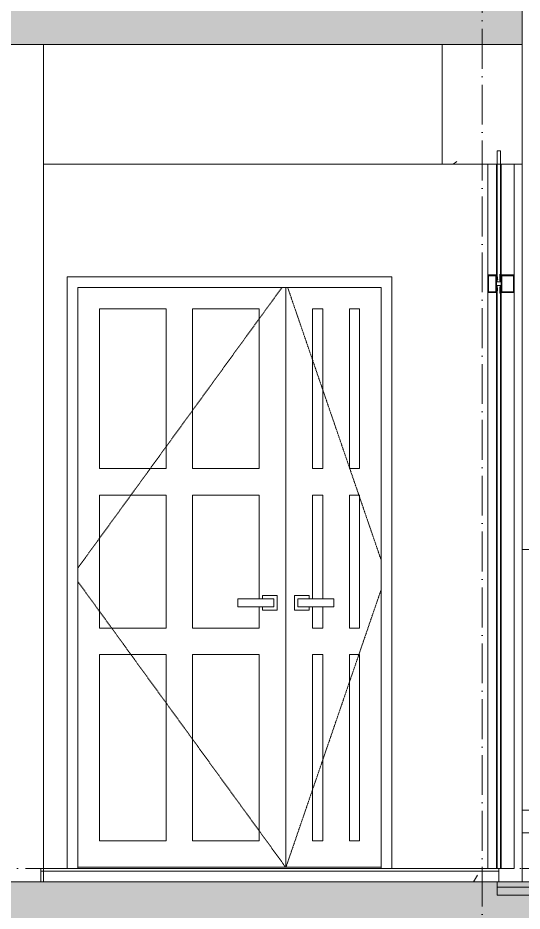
# Model space of a CAD drawing. Header units: millimetres. Extents: x -7075 to 54747, y -13937 to 93540.
# Drawn here: x 9704 to 11600, y 18440 to 21800 of the extents above; entities that cross this region are included whole.
import ezdxf

# ---------------------------------------------------------------- set-up
doc = ezdxf.new("R2010")
doc.units = ezdxf.units.MM
doc.linetypes.add('Dash 1_16_', pattern=[3.175, 1.5875, -1.5875])
doc.linetypes.add('Grid Line', pattern=[4.2, 3, -0.6, 0, -0.6])
for name, color, linetype, lineweight in [('A-DETL-GENF', 31, 'Continuous', 5), ('A-DOOR', 31, 'Continuous', 5), ('A-FLOR-MCUT', 3, 'Continuous', 9), ('A-GLAZ-CWMG', 55, 'Continuous', 5), ('CUA', 31, 'Continuous', 9), ('KINH', 152, 'Continuous', 5), ('NET CAT', 3, 'Continuous', 5), ('NET CATConcrete', 3, 'Continuous', 5), ('NET THAY 1', 41, 'Continuous', 5), ('NET-CAT', 3, 'Continuous', 15), ('NET-THAY', 2, 'Continuous', 9), ('TRUC', 225, 'Continuous', 5)]:
    doc.layers.add(name, color=color, linetype=linetype, lineweight=lineweight)

# ---------------------------------------------------------------- blocks, each defined once
blk = doc.blocks.new('System Panel - Glazed-1983221-A-A')
at = {"layer": 'KINH', "lineweight": 9}
for p, q in [((11518.1, 20793.3), (11506.1, 20793.3)), ((11506.1, 20793.3), (11506.1, 18600)), ((11518.1, 20778.6), (11518.1, 20793.3)), ((11518.1, 18600), (11518.1, 20772)), ((11506.1, 18600), (11518.1, 18600))]:
    blk.add_line(p, q, dxfattribs=at)
blk = doc.blocks.new('System Panel - Glazed-1983302-A-A')
at = {"layer": 'KINH', "lineweight": 9}
for p, q in [((11518.1, 21300), (11506.1, 21300)), ((11506.1, 21300), (11506.1, 20806.7)), ((11518.1, 20828), (11518.1, 21300)), ((11506.1, 20806.7), (11518.1, 20806.7)), ((11518.1, 20806.7), (11518.1, 20821.4))]:
    blk.add_line(p, q, dxfattribs=at)
blk = doc.blocks.new('Railing - Railing-1506751-A-A')
at = {"layer": 'NET THAY 1'}
for p, q in [((21689.9, 18735), (11599.9, 18735)), ((21689.9, 18600), (11599.9, 18600))]:
    blk.add_line(p, q, dxfattribs=at)
blk = doc.blocks.new('Top Rail Type - Top Rail_Internal_-1506752-A-A')
at = {"layer": 'NET THAY 1'}
for p, q in [((11599.9, 19800), (11683.9, 19800)), ((11599.9, 18820), (13612.9, 18820))]:
    blk.add_line(p, q, dxfattribs=at)
blk = doc.blocks.new('CUA VAO CAN HO - Type 1-1365942-A-A')
at = {"layer": 'A-DOOR'}
for p, q in [((10710.9, 20786), (10710.9, 18605)), ((10711.9, 20786), (10711.9, 18605)), ((10010.9, 20105), (10010.9, 20705)), ((10010.9, 20705), (10260.9, 20705)), ((10260.9, 20705), (10260.9, 20105)), ((10360.9, 20105), (10360.9, 20705)), ((10360.9, 20705), (10610.9, 20705)), ((10610.9, 20705), (10610.9, 20105)), ((10811.9, 20105), (10811.9, 20705)), ((10811.9, 20705), (10850.4, 20705)), ((10850.4, 20705), (10850.4, 20105)), ((10950.4, 20105), (10950.4, 20705)), ((10950.4, 20705), (10988.9, 20705)), ((10988.9, 20705), (10988.9, 20105)), ((10260.9, 20105), (10010.9, 20105)), ((10610.9, 20105), (10360.9, 20105)), ((10850.4, 20105), (10811.9, 20105)), ((10988.9, 20105), (10950.4, 20105)), ((10010.9, 19505), (10010.9, 20005)), ((10010.9, 20005), (10260.9, 20005)), ((10260.9, 20005), (10260.9, 19505)), ((10360.9, 19505), (10360.9, 20005)), ((10360.9, 20005), (10610.9, 20005)), ((10610.9, 20005), (10610.9, 19615)), ((10811.9, 19615), (10811.9, 20005)), ((10811.9, 20005), (10850.4, 20005)), ((10850.4, 20005), (10850.4, 19615)), ((10950.4, 19505), (10950.4, 20005)), ((10950.4, 20005), (10988.9, 20005)), ((10988.9, 20005), (10988.9, 19505)), ((10610.9, 19585), (10610.9, 19505)), ((10811.9, 19505), (10811.9, 19585)), ((10850.4, 19585), (10850.4, 19505)), ((10260.9, 19505), (10010.9, 19505)), ((10610.9, 19505), (10360.9, 19505)), ((10850.4, 19505), (10811.9, 19505)), ((10988.9, 19505), (10950.4, 19505)), ((10010.9, 18705), (10010.9, 19405)), ((10010.9, 19405), (10260.9, 19405)), ((10260.9, 19405), (10260.9, 18705)), ((10360.9, 18705), (10360.9, 19405)), ((10360.9, 19405), (10610.9, 19405)), ((10610.9, 19405), (10610.9, 18705)), ((10811.9, 18705), (10811.9, 19405)), ((10811.9, 19405), (10850.4, 19405)), ((10850.4, 19405), (10850.4, 18705)), ((10950.4, 18705), (10950.4, 19405)), ((10950.4, 19405), (10988.9, 19405)), ((10988.9, 19405), (10988.9, 18705)), ((10260.9, 18705), (10010.9, 18705)), ((10610.9, 18705), (10360.9, 18705)), ((10850.4, 18705), (10811.9, 18705)), ((10988.9, 18705), (10950.4, 18705)), ((10710.9, 18605), (9929.9, 18605)), ((10711.9, 18605), (11069.9, 18605))]:
    blk.add_line(p, q, dxfattribs=at)
at = {"layer": 'CUA', "lineweight": 5}
for p, q in [((11109.9, 20826), (9889.9, 20826)), ((9889.9, 20826), (9889.9, 18600)), ((11109.9, 20826), (11109.9, 18600)), ((9929.9, 20786), (9929.9, 18600)), ((9929.9, 20786), (11069.9, 20786)), ((11069.9, 20786), (11069.9, 18600)), ((10623.4, 19627.5), (10623.4, 19615)), ((10678.4, 19627.5), (10623.4, 19627.5)), ((10678.4, 19572.5), (10678.4, 19627.5)), ((10799.4, 19627.5), (10744.4, 19627.5)), ((10744.4, 19627.5), (10744.4, 19572.5)), ((10799.4, 19615), (10799.4, 19627.5)), ((10530.9, 19615), (10665.9, 19615)), ((10530.9, 19615), (10530.9, 19585)), ((10665.9, 19585), (10665.9, 19615)), ((10756.9, 19615), (10891.9, 19615)), ((10756.9, 19615), (10756.9, 19585)), ((10891.9, 19585), (10891.9, 19615)), ((10665.9, 19585), (10530.9, 19585)), ((10623.4, 19585), (10623.4, 19572.5)), ((10623.4, 19572.5), (10678.4, 19572.5)), ((10744.4, 19572.5), (10799.4, 19572.5)), ((10891.9, 19585), (10756.9, 19585)), ((10799.4, 19572.5), (10799.4, 19585))]:
    blk.add_line(p, q, dxfattribs=at)
at = {"layer": 'CUA', "linetype": 'Dash 1_16_', "lineweight": 5}
for p, q in [((10697.1, 20786), (9929.9, 19731.1)), ((10718.4, 20786), (11069.9, 19760.4)), ((9929.9, 19678.9), (10710.9, 18605)), ((11069.9, 19649.6), (10711.9, 18605))]:
    blk.add_line(p, q, dxfattribs=at)
blk = doc.blocks.new('Rectangular Mullion - MULION KHUNG NOI-1982294-A-A')
at = {"layer": 'A-DETL-GENF'}
blk.add_hatch(color=256, dxfattribs=at).paths.add_polyline_path([(42482.6, 2166.6), (42485.6, 2178.6), (42481.6, 2178.6)], flags=0)
at = {"layer": 'A-GLAZ-CWMG'}
blk.add_hatch(color=256, dxfattribs=at).paths.add_polyline_path([(42485.6, 2221.4), (42482.6, 2233.4), (42481.6, 2221.4)], flags=0)
at = {"layer": 'A-DETL-GENF'}
for p, q in [((42431.6, 2166.7), (42431.6, 2233.3)), ((42431.6, 2233.3), (42481.6, 2233.3)), ((42434.9, 2170), (42434.9, 2230)), ((42434.9, 2230), (42478.3, 2230)), ((42478.3, 2230), (42478.3, 2170)), ((42481.6, 2233.3), (42481.6, 2221.4)), ((42481.6, 2233.3), (42481.6, 2221.4)), ((42481.6, 2233.3), (42481.6, 2166.7)), ((42481.6, 2221.4), (42485.6, 2221.4)), ((42481.6, 2221.4), (42485.6, 2221.4)), ((42481.6, 2221.4), (42485.6, 2211.4)), ((42485.6, 2221.4), (42481.6, 2221.4)), ((42481.6, 2221.4), (42481.6, 2211.4)), ((42481.7, 2211.5), (42485.6, 2221.4)), ((42485.6, 2221.4), (42485.6, 2235.7)), ((42485.6, 2221.4), (42485.6, 2235.7)), ((42485.6, 2211.4), (42485.6, 2221.4)), ((42494.3, 2226.2), (42494.9, 2225.4)), ((42494.9, 2224.8), (42494.3, 2224.6)), ((42494.3, 2224.3), (42494.9, 2224)), ((42494.9, 2223.7), (42494.3, 2223.5)), ((42494.3, 2223.2), (42494.9, 2223)), ((42494.9, 2222.6), (42494.3, 2222.4)), ((42494.3, 2222.1), (42494.9, 2221.9)), ((42494.9, 2221.6), (42494.3, 2221.4)), ((42494.3, 2221), (42494.9, 2220.8)), ((42494.9, 2220.5), (42494.3, 2220.3)), ((42494.3, 2220), (42494.9, 2219.8)), ((42494.9, 2219.4), (42494.3, 2219.2)), ((42494.3, 2218.9), (42494.9, 2218.7)), ((42494.9, 2218.4), (42494.3, 2218.2)), ((42494.3, 2217.8), (42494.9, 2217.6)), ((42500.2, 2225.8), (42494.5, 2226.5)), ((42496, 2218.9), (42496, 2223.8)), ((42496.2, 2224), (42497, 2224)), ((42497, 2218.7), (42496.2, 2218.7)), ((42497.2, 2223.8), (42497.2, 2218.9)), ((42498.3, 2166.7), (42498.3, 2233.3)), ((42498.3, 2233.3), (42531.6, 2233.3)), ((42498.3, 2220.9), (42498.3, 2225)), ((42499, 2220.9), (42498.3, 2220.9)), ((42498.3, 2219.2), (42498.3, 2220.1)), ((42498.3, 2216.9), (42498.3, 2218.4)), ((42498.3, 2218.4), (42499, 2218.4)), ((42498.4, 2225.1), (42500.1, 2225.1)), ((42498.4, 2220.2), (42499.3, 2220.2)), ((42499.3, 2219.1), (42498.4, 2219.1)), ((42499.1, 2221.5), (42499.1, 2221)), ((42499.1, 2218.3), (42499.1, 2217.8)), ((42500.1, 2220.7), (42499.3, 2221.5)), ((42499.3, 2217.8), (42500.1, 2218.6)), ((42499.5, 2220.1), (42499.5, 2219.2)), ((42500.1, 2219.7), (42500.1, 2220.6)), ((42500.1, 2218.7), (42500.1, 2219.7)), ((42500.3, 2225.3), (42500.3, 2225.7)), ((42501.6, 2170), (42501.6, 2230)), ((42501.6, 2230), (42528.3, 2230)), ((42528.3, 2230), (42528.3, 2170)), ((42531.6, 2233.3), (42531.6, 2166.7)), ((42481.6, 2211.4), (42485.6, 2211.4)), ((42498.3, 2206.7), (42481.6, 2206.7)), ((42481.6, 2206.7), (42481.6, 2193.3)), ((42481.6, 2193.3), (42498.3, 2193.3)), ((42481.6, 2178.6), (42485.6, 2188.6)), ((42481.6, 2178.6), (42481.6, 2188.6)), ((42481.6, 2188.6), (42485.6, 2188.6)), ((42481.7, 2188.5), (42485.6, 2178.6)), ((42485.6, 2188.6), (42485.6, 2178.6)), ((42494.9, 2217.3), (42494, 2216.7)), ((42494.2, 2216.3), (42495.3, 2216.7)), ((42495.3, 2216.7), (42498.1, 2216.7)), ((42498.3, 2193.3), (42498.3, 2206.7)), ((42481.6, 2166.7), (42431.6, 2166.7)), ((42478.3, 2170), (42434.9, 2170)), ((42485.6, 2178.6), (42481.6, 2178.6)), ((42481.6, 2178.6), (42481.6, 2166.7)), ((42481.6, 2166.7), (42481.6, 2178.6)), ((42481.6, 2178.6), (42485.6, 2178.6)), ((42485.6, 2178.6), (42481.6, 2178.6)), ((42485.6, 2164.3), (42485.6, 2178.6)), ((42485.6, 2178.6), (42485.6, 2164.3)), ((42494.9, 2182.7), (42494, 2183.3)), ((42494.2, 2183.7), (42495.3, 2183.3)), ((42494.3, 2182.2), (42494.9, 2182.4)), ((42494.9, 2181.6), (42494.3, 2181.8)), ((42494.3, 2181.1), (42494.9, 2181.3)), ((42494.9, 2180.6), (42494.3, 2180.8)), ((42494.3, 2180), (42494.9, 2180.2)), ((42494.9, 2179.5), (42494.3, 2179.7)), ((42494.3, 2179), (42494.9, 2179.2)), ((42494.9, 2178.4), (42494.3, 2178.6)), ((42494.3, 2177.9), (42494.9, 2178.1)), ((42494.9, 2177.4), (42494.3, 2177.6)), ((42494.3, 2176.8), (42494.9, 2177)), ((42494.9, 2176.3), (42494.3, 2176.5)), ((42494.3, 2175.7), (42494.9, 2176)), ((42494.9, 2175.2), (42494.3, 2175.4)), ((42494.3, 2173.8), (42494.9, 2174.6)), ((42500.2, 2174.2), (42494.5, 2173.5)), ((42495.3, 2183.3), (42498.1, 2183.3)), ((42496, 2181.1), (42496, 2176.2)), ((42497, 2181.3), (42496.2, 2181.3)), ((42496.2, 2176), (42497, 2176)), ((42497.2, 2176.2), (42497.2, 2181.1)), ((42498.3, 2183.1), (42498.3, 2181.6)), ((42498.3, 2181.6), (42499, 2181.6)), ((42498.3, 2180.8), (42498.3, 2179.9)), ((42499, 2179.1), (42498.3, 2179.1)), ((42498.3, 2179.1), (42498.3, 2175)), ((42531.6, 2166.7), (42498.3, 2166.7)), ((42499.3, 2180.9), (42498.4, 2180.9)), ((42498.4, 2179.8), (42499.3, 2179.8)), ((42498.4, 2174.9), (42500.1, 2174.9)), ((42499.1, 2181.7), (42499.1, 2182.2)), ((42499.1, 2178.5), (42499.1, 2179)), ((42499.3, 2182.2), (42500.1, 2181.4)), ((42500.1, 2179.3), (42499.3, 2178.5)), ((42499.5, 2179.9), (42499.5, 2180.8)), ((42500.1, 2181.3), (42500.1, 2180.3)), ((42500.1, 2180.3), (42500.1, 2179.4)), ((42500.3, 2174.7), (42500.3, 2174.3)), ((42528.3, 2170), (42501.6, 2170))]:
    blk.add_line(p, q, dxfattribs=at)
for centre, radius, start, end in [((42481.6, 2237.9), 4.58, 269.7981, 330.5096), ((42481.6, 2237.9), 4.58, 269.7981, 330.5096), ((42494.5, 2226.3), 0.2, 82.8972, 208.2076), ((42494.5, 2224.4), 0.2, 128.6598, 231.3402), ((42494.5, 2223.3), 0.2, 128.6598, 231.3402), ((42494.5, 2222.3), 0.2, 128.6598, 231.3402), ((42494.5, 2221.2), 0.2, 128.6598, 231.3402), ((42494.5, 2220.1), 0.2, 128.6598, 231.3402), ((42494.5, 2219.1), 0.2, 128.6598, 231.3402), ((42494.5, 2218), 0.2, 128.6598, 231.3402), ((42494.4, 2225.1), 0.568, 325.5557, 34.4443), ((42494.7, 2223.9), 0.2, 308.6598, 51.3402), ((42494.7, 2222.8), 0.2, 308.6598, 51.3402), ((42494.7, 2221.7), 0.2, 308.6598, 51.3402), ((42494.7, 2220.7), 0.2, 308.6598, 51.3402), ((42494.7, 2219.6), 0.2, 308.6598, 51.3402), ((42494.7, 2218.5), 0.2, 308.6598, 51.3402), ((42496.2, 2223.8), 0.2, 90, 180), ((42496.2, 2218.9), 0.2, 180, 270), ((42497, 2223.8), 0.2, 0, 90), ((42497, 2218.9), 0.2, 270, 0), ((42498.4, 2225), 0.133, 90, 180), ((42498.4, 2220.1), 0.133, 90, 180), ((42498.4, 2219.2), 0.133, 180, 270), ((42499, 2221), 0.133, 270, 339.9813), ((42499, 2218.3), 0.133, 20.0187, 90), ((42499.2, 2221.5), 0.1, 49.9813, 159.9813), ((42499.2, 2217.9), 0.1, 200.0187, 310.0187), ((42499.3, 2220.1), 0.133, 0, 90), ((42499.3, 2219.2), 0.133, 270, 0), ((42500.1, 2225.3), 0.133, 270, 0), ((42500.1, 2225.7), 0.133, 0, 82.8972), ((42494.1, 2216.5), 0.2, 138.5763, 284.0362), ((42494.7, 2217.4), 0.2, 318.5763, 51.3402), ((42498.1, 2216.9), 0.2, 270, 0), ((42481.6, 2162.1), 4.58, 29.4904, 90.2019), ((42481.6, 2162.1), 4.58, 29.4904, 90.2019), ((42494.1, 2183.5), 0.2, 75.9638, 221.4237), ((42494.5, 2182), 0.2, 128.6598, 231.3402), ((42494.5, 2180.9), 0.2, 128.6598, 231.3402), ((42494.5, 2179.9), 0.2, 128.6598, 231.3402), ((42494.5, 2178.8), 0.2, 128.6598, 231.3402), ((42494.5, 2177.7), 0.2, 128.6598, 231.3402), ((42494.5, 2176.7), 0.2, 128.6598, 231.3402), ((42494.5, 2175.6), 0.2, 128.6598, 231.3402), ((42494.5, 2173.7), 0.2, 151.7924, 277.1028), ((42494.7, 2182.6), 0.2, 308.6598, 41.4237), ((42494.7, 2181.5), 0.2, 308.6598, 51.3402), ((42494.7, 2180.4), 0.2, 308.6598, 51.3402), ((42494.7, 2179.3), 0.2, 308.6598, 51.3402), ((42494.7, 2178.3), 0.2, 308.6598, 51.3402), ((42494.7, 2177.2), 0.2, 308.6598, 51.3402), ((42494.7, 2176.1), 0.2, 308.6598, 51.3402), ((42494.4, 2174.9), 0.568, 325.5557, 34.4443), ((42496.2, 2181.1), 0.2, 90, 180), ((42496.2, 2176.2), 0.2, 180, 270), ((42497, 2181.1), 0.2, 0, 90), ((42497, 2176.2), 0.2, 270, 0), ((42498.1, 2183.1), 0.2, 0, 90), ((42498.4, 2180.8), 0.133, 90, 180), ((42498.4, 2179.9), 0.133, 180, 270), ((42498.4, 2175), 0.133, 180, 270), ((42499, 2181.7), 0.133, 270, 339.9813), ((42499, 2179), 0.133, 20.0187, 90), ((42499.2, 2182.1), 0.1, 49.9813, 159.9813), ((42499.2, 2178.5), 0.1, 200.0187, 310.0187), ((42499.3, 2180.8), 0.133, 0, 90), ((42499.3, 2179.9), 0.133, 270, 0), ((42500.1, 2174.7), 0.133, 0, 90), ((42500.1, 2174.3), 0.133, 277.1028, 0)]:
    blk.add_arc(centre, radius, start, end, dxfattribs=at)
blk = doc.blocks.new('Rectangular Mullion - Rectangular Mullion-1983218-A-A')
at = {"layer": 'A-GLAZ-CWMG', "lineweight": 9}
for p, q in [((11503.8, 20833.3), (11470.5, 20833.3)), ((11470.5, 20833.3), (11470.5, 20766.7)), ((11503.8, 20806.7), (11503.8, 20833.3)), ((11570.5, 20833.3), (11520.5, 20833.3)), ((11520.5, 20833.3), (11520.5, 20806.7)), ((11570.5, 20766.7), (11570.5, 20833.3)), ((11520.5, 20806.7), (11503.8, 20806.7)), ((11470.5, 20766.7), (11503.8, 20766.7)), ((11503.8, 20766.7), (11503.8, 20793.3)), ((11503.8, 20793.3), (11520.5, 20793.3)), ((11520.5, 20793.3), (11520.5, 20766.7)), ((11520.5, 20766.7), (11570.5, 20766.7))]:
    blk.add_line(p, q, dxfattribs=at)
blk = doc.blocks.new('Rectangular Mullion - Rectangular Mullion-V64-A-A')
at = {"layer": 'A-GLAZ-CWMG'}
for p, q in [((11470.5, 20766.7), (11470.5, 18600)), ((11503.8, 20766.7), (11503.8, 18600)), ((11520.5, 20766.7), (11520.5, 18600)), ((11570.5, 20766.7), (11570.5, 18600)), ((11520.5, 18600), (11518.1, 18600)), ((11570.5, 18600), (11520.5, 18600))]:
    blk.add_line(p, q, dxfattribs=at)
blk = doc.blocks.new('Rectangular Mullion - Rectangular Mullion-1978184-A-A')
at = {"layer": 'A-GLAZ-CWMG'}
for p, q in [((11470.5, 21250), (11470.5, 20833.3)), ((11503.8, 21250), (11503.8, 20833.3)), ((11520.5, 21250), (11520.5, 20833.3)), ((11570.5, 21250), (11570.5, 20833.3))]:
    blk.add_line(p, q, dxfattribs=at)

msp = doc.modelspace()

# ---------------------------------------------------------------- hatches: boundary and pattern name
at = {"layer": 'NET CAT', "lineweight": 9}
h = msp.add_hatch(color=7, dxfattribs=at)
h.paths.add_polyline_path([(40110.6, 21700), (41499.9, 21700), (41499.9, 21850), (35599.9, 21850), (35599.9, 21700), (36906.2, 21700)])
h.paths.add_polyline_path([(1099.9, 21700), (6949.9, 21700), (6949.9, 21850), (1099.9, 21850)])
h.paths.add_polyline_path([(9599.9, 21700), (11599.9, 21700), (11599.9, 21850), (9599.9, 21850)])
h.paths.add_polyline_path([(32999.9, 21700), (32999.9, 21850), (24699.9, 21850), (24699.9, 21700), (32900.6, 21700)])
at = {"layer": 'NET CAT'}
h = msp.add_hatch(dxfattribs=at)
h.set_pattern_fill('FP_2', color=10, style=0, pattern_type=2)
h.set_pattern_definition([(0, (19236.3, 39800), (1625.6, 406.4), [67.056, -1152.144, 67.056, -1152.144, -6502.4]), (0, (19236.3, 39800), (1625.6, 406.4), [-2438.4, 67.056, -2371.344, 67.056, -1152.144, -2844.8]), (0, (19236.3, 39800), (1625.6, 406.4), [-6096, 67.056, -745.744, 67.056, -1964.944]), (120, (19845.9, 40003.2), (-1164.753, 1204.611), [67.056, -1152.144, 67.056, -7654.544]), (120, (19845.9, 40003.2), (-1164.753, 1204.611), [-1286.256, -1152.144, 67.056, -2371.344, -4064]), (120, (19845.9, 40003.2), (-1164.753, 1204.611), [-4876.8, 67.056, -1152.144, 67.056, -2777.744]), (120, (19845.9, 40003.2), (-1164.753, 1204.611), [-6163.056, -745.744, 67.056, -1964.944]), (240, (20049.1, 40816), (-460.847, -1611.011), [67.056, -1152.144, 67.056, -7654.544]), (240, (20049.1, 40816), (-460.847, -1611.011), [-1286.256, -1152.144, 67.056, -2371.344, -4064]), (240, (20049.1, 40816), (-460.847, -1611.011), [-4876.8, 67.056, -1152.144, 67.056, -2777.744]), (240, (20049.1, 40816), (-460.847, -1611.011), [-6163.056, -745.744, 67.056, -1964.944])])
h.paths.add_polyline_path([(11512.1, 18550), (11512.1, 18590), (9789.9, 18590), (9789.9, 18550), (11270.8, 18550)], flags=0)
h.paths.add_polyline_path([(32099.5, 18550), (32799.9, 18550), (32799.9, 18590), (31289.9, 18590), (31289.9, 18550)], flags=0)
at = {"layer": 'NET CAT', "lineweight": 9}
for points in [[(20884.1, 18400), (42599.9, 18400), (42599.9, 18550), (24709.9, 18550), (24709.9, 18500), (23690.1, 18500), (23690.1, 18550), (9599.9, 18550), (9599.9, 18480), (8799.9, 18480), (8799.9, 18500), (6949.9, 18500), (6949.9, 18550), (-0.1, 18550), (-0.1, 18400), (17679.7, 18400)], [(23599.9, 18500), (23599.9, 18530), (11506.1, 18530), (11506.1, 18500), (20884.1, 18500)]]:
    msp.add_hatch(color=7, dxfattribs=at).paths.add_polyline_path(points, flags=0)
at = {"layer": 'NET CAT'}
msp.add_hatch(color=250, dxfattribs=at).paths.add_polyline_path([(17679.7, 18530), (23599.9, 18530), (23599.9, 18550), (11506.1, 18550), (11506.1, 18530), (14475.2, 18530)], flags=0)
at = {"layer": 'NET CATConcrete'}
h = msp.add_hatch(dxfattribs=at)
h.set_pattern_fill('FP_1', color=256, style=0, pattern_type=2)
h.set_pattern_definition([(50, (19236.3, 39800), (1457.47, -127.51), [152.4, -1676.4]), (355, (19236.3, 39800), (-281.94, 1528.45), [121.92, -1341.12]), (100.451, (19357.8, 39789.4), (1175.54, 1400.93), [129.52, -1424.72]), (46.184, (19236.3, 40206.4), (2168.63, -336.34), [228.6, -2514.6]), (96.636, (19417, 40178.4), (1899.22, 1979.42), [194.28, -2137.08]), (351.184, (19236.3, 40206.4), (1899.24, 1979.4), [182.88, -2011.68]), (21, (19439.5, 40104.8), (1212.915, -818.12), [152.4, -1676.4]), (326, (19439.5, 40104.8), (494.42, 1473.5), [121.92, -1341.12]), (71.451, (19540.6, 40036.6), (1707.34, 655.37), [129.52, -1424.72]), (37.5, (19236.3, 39800), (24.71, 676.44), [67.056, -1257.808, 67.056, -1294.384, -1346.2]), (37.5, (19236.3, 39800), (24.71, 676.44), [-2686.304, 67.056, -1279.144]), (7.5, (19236.3, 39800), (534.558, 801.444), [67.056, -709.168, 67.056, -1227.328, -513.08]), (7.5, (19236.3, 39800), (534.558, 801.444), [-2070.61, 67.056, -446.024]), (327.5, (18783.16, 39800), (1084.728, -45.831), [67.056, -440.944, 67.056, -1517.904, -2103.12]), (327.5, (18783.16, 39800), (1084.728, -45.831), [-2092.96, 67.056, -2036.064]), (317.5, (18580, 39800), (1185.035, 203.414), [67.056, -593.344, 67.056, -985.52, -1493.52]), (317.5, (18580, 39800), (1185.035, 203.414), [-1712.98, 67.06, -1426.46])])
h.paths.add_polyline_path([(11299.9, 21250), (11599.9, 21250), (11599.9, 21700), (11299.9, 21700)], flags=0)

# ---------------------------------------------------------------- linework, layer by layer
at = {"layer": 'A-FLOR-MCUT'}
for p, q in [((11512.1, 18590), (9789.9, 18590)), ((23599.9, 18530), (11506.1, 18530))]:
    msp.add_line(p, q, dxfattribs=at)
at = {"layer": 'NET CAT', "lineweight": 13}
for p, q in [((11299.9, 21700), (11299.9, 21250)), ((11599.9, 21250), (11599.9, 21700)), ((11299.9, 21250), (11599.9, 21250))]:
    msp.add_line(p, q, dxfattribs=at)
at = {"layer": 'NET CATConcrete'}
msp.add_line((11599.9, 21700), (11299.9, 21700), dxfattribs=at)
at = {"layer": 'NET-CAT'}
for p, q in [((11599.9, 21700), (11599.9, 21850)), ((299.9, 21700), (11299.9, 21700)), ((9799.9, 21700), (9599.9, 21700)), ((9799.9, 18550), (9799.9, 21700)), ((11512.1, 18600), (9789.9, 18600)), ((9789.9, 18600), (9789.9, 18550)), ((11512.1, 18550), (11512.1, 18600)), ((23690.1, 18550), (9599.9, 18550)), ((9599.9, 18550), (23599.9, 18550)), ((11506.1, 18550), (11506.1, 18500)), ((11506.1, 18500), (23699.9, 18500))]:
    msp.add_line(p, q, dxfattribs=at)
at = {"layer": 'NET-THAY'}
for p, q in [((11299.9, 21700), (11599.9, 21700)), ((9799.9, 21250), (11299.9, 21250)), ((11599.9, 21250), (11599.9, 18550))]:
    msp.add_line(p, q, dxfattribs=at)
at = {"layer": 'TRUC', "linetype": 'Grid Line', "ltscale": 50}
for p, q in [((11449.9, -10536.9), (11449.9, 93540.4)), ((-7075.1, 18600), (51521, 18600))]:
    msp.add_line(p, q, dxfattribs=at)

# ---------------------------------------------------------------- block references
at = {"layer": 'A-GLAZ-CWMG'}
for name in ['Rectangular Mullion - Rectangular Mullion-1978184-A-A', 'Rectangular Mullion - Rectangular Mullion-1983218-A-A', 'Rectangular Mullion - Rectangular Mullion-V64-A-A']:
    msp.add_blockref(name, (0, 0), dxfattribs=at)
at = {"layer": 'A-GLAZ-CWMG', "extrusion": (0, 0, -1)}
msp.add_blockref('Rectangular Mullion - MULION KHUNG NOI-1982294-A-A', (-54002.1, 18600), dxfattribs=at)
at = {"layer": 'CUA'}
msp.add_blockref('CUA VAO CAN HO - Type 1-1365942-A-A', (0, 0), dxfattribs=at)
at = {"layer": 'KINH'}
for name in ['System Panel - Glazed-1983302-A-A', 'System Panel - Glazed-1983221-A-A']:
    msp.add_blockref(name, (0, 0), dxfattribs=at)
at = {"layer": 'NET THAY 1'}
for name in ['Top Rail Type - Top Rail_Internal_-1506752-A-A', 'Railing - Railing-1506751-A-A']:
    msp.add_blockref(name, (0, 0), dxfattribs=at)

doc.saveas('drawing.dxf')
